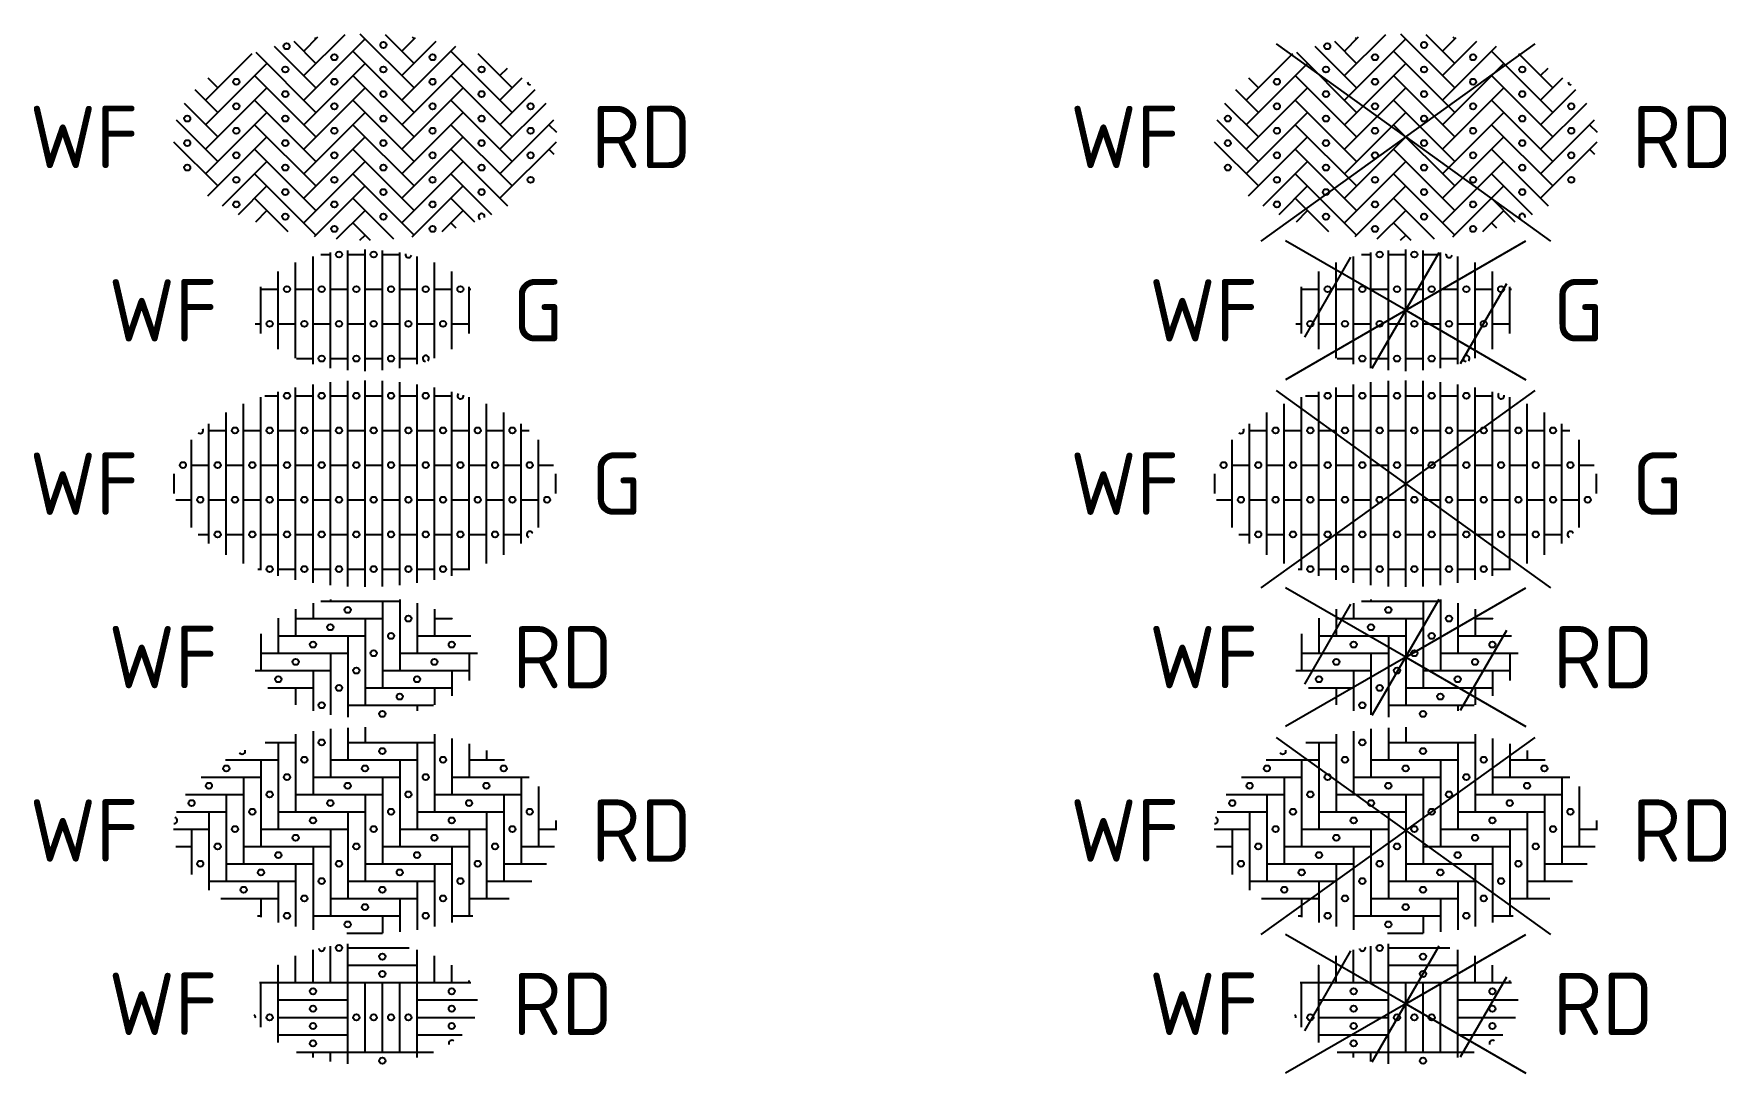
# Model space of a CAD drawing. Header units: metres. Extents: x -77 to 448, y 4806 to 5239.
# Drawn here: x -36.71 to -26.95, y 5033.6 to 5039.59 of the extents above; entities that cross this region are included whole.
import ezdxf
from ezdxf.enums import TextEntityAlignment as Align

# ---------------------------------------------------------------- set-up
doc = ezdxf.new("R2010")
doc.units = ezdxf.units.M
doc.layers.add('V-WE-VH-OPENVERHARDING_STRAATBAKSTEEN-S', color=90, linetype='Continuous', lineweight=25)
doc.styles.add('NLCS-ISO', font='NLCS-ISO.ttf')

# ---------------------------------------------------------------- blocks, each defined once
blk = doc.blocks.new('SVH-SBS_WAALFORMAAT_BLOK_KL-SO')
for p, q in [((-1.5, 0.61), (-1.5, 1.552)), ((-1, 0.61), (-1, 1.665)), ((-0.5, -1.729), (-0.5, 1.729)), ((-0.5, 1.61), (1.274, 1.61)), ((1.5, -1.552), (1.5, 1.552)), ((-2.513, 1.11), (-2.5, 1.11)), ((-2.5, -1.118), (-2.5, 1.118)), ((-2, 0.61), (-2, 1.379)), ((-0.5, 1.11), (1.5, 1.11)), ((2, 0.61), (2, 1.379)), ((2.5, 0.61), (2.5, 1.118)), ((-3.046, 0.61), (3.046, 0.61)), ((-3, -0.673), (-3, 0.61)), ((0, -1.39), (0, 0.61)), ((0.5, -1.39), (0.5, 0.61)), ((1, -1.39), (1, 0.61)), ((3, 0.61), (3, 0.673)), ((-2.5, 0.11), (-0.5, 0.11)), ((1.5, 0.11), (3.244, 0.11)), ((-2.5, -0.39), (-0.5, -0.39)), ((1.5, -0.39), (3.168, -0.39)), ((-2.5, -0.89), (-0.5, -0.89)), ((1.5, -0.89), (2.798, -0.89)), ((-1.974, -1.39), (1.974, -1.39)), ((-1.5, -1.552), (-1.5, -1.39)), ((-1, -1.665), (-1, -1.39))]:
    blk.add_line(p, q)
for centre in [(-0.75, 1.61), (0.5, 1.36), (0.5, 0.86), (-1.5, 0.36), (2.5, 0.36), (-2.75, -0.39), (-1.5, -0.14), (-0.25, -0.39), (0.25, -0.39), (0.75, -0.39), (1.25, -0.39), (2.5, -0.14), (-1.5, -0.64), (2.5, -0.64), (-1.5, -1.14), (0.5, -1.64)]:
    blk.add_circle(centre, 0.0881)
for centre, start, end in [((-1.25, 1.61), 189.7023, 15.6233), ((-3.25, -0.39), 351.7515, 51.1428), ((2.5, -1.14), 45.6629, 199.7745)]:
    blk.add_arc(centre, 0.0881, start, end)
at = {"style": 'NLCS-ISO'}
blk.add_attdef('FORMAAT', text='', height=1.8, dxfattribs=at).set_placement((-4.25, 0), align=Align.MIDDLE_RIGHT)
blk.add_attdef('KLEUR', text='', height=1.8, dxfattribs=at).set_placement((4.25, 0), align=Align.MIDDLE_LEFT)
at = {"style": 'NLCS-ISO', "flags": 1}
blk.add_attdef('FUNCTIE', text='', height=1.8, dxfattribs=at).set_placement((0, -2.75), align=Align.TOP_CENTER)
blk = doc.blocks.new('SVH-SBS_WAALFORMAAT_ELLEBOOG-SO')
for p, q in [((-0.5, 2.963), (-0.5, 2.038)), ((0, 2.975), (0, 2.538)), ((-2.881, 2.538), (-2, 2.538)), ((-2.5, 2.538), (-2.5, 0.038)), ((-2, 2.773), (-2, 0.538)), ((-1.5, 2.863), (-1.5, 1.038)), ((-1, 2.926), (-1, 1.538)), ((-0.5, 2.538), (2, 2.538)), ((1.5, 2.538), (1.5, 0.038)), ((2, 2.773), (2, 0.538)), ((2.5, 2.653), (2.5, 1.038)), ((3, 2.498), (3, 1.538)), ((-4.024, 2.038), (-2.5, 2.038)), ((-3, 2.038), (-3, -0.462)), ((-1, 2.038), (1.5, 2.038)), ((1, 2.038), (1, -0.462)), ((3, 2.038), (4.024, 2.038)), ((3.5, 2.302), (3.5, 2.038)), ((-4.729, 1.538), (-3, 1.538)), ((-3.5, 1.538), (-3.5, -0.962)), ((-1.5, 1.538), (1, 1.538)), ((0.5, 1.538), (0.5, -0.962)), ((2.5, 1.538), (4.729, 1.538)), ((4.5, 1.538), (4.5, -0.962)), ((-5.177, 1.038), (-3.5, 1.038)), ((-4, 1.038), (-4, -1.462)), ((-2, 1.038), (0.5, 1.038)), ((0, 1.038), (0, -1.462)), ((2, 1.038), (4.5, 1.038)), ((4, 1.038), (4, -1.462)), ((5, 1.266), (5, -0.462)), ((-5.434, 0.538), (-4, 0.538)), ((-4.5, 0.538), (-4.5, -1.726)), ((-2.5, 0.538), (0, 0.538)), ((-0.5, 0.538), (-0.5, -1.962)), ((1.5, 0.538), (4, 0.538)), ((3.5, 0.538), (3.5, -1.962)), ((-5.525, 0.038), (-4.5, 0.038)), ((-5, 0.038), (-5, -1.266)), ((-3, 0.038), (-0.5, 0.038)), ((-1, 0.038), (-1, -2.462)), ((1, 0.038), (3.5, 0.038)), ((3, 0.038), (3, -2.462)), ((5, 0.038), (5.525, 0.038)), ((5.5, 0.283), (5.5, 0.038)), ((-5.458, -0.462), (-5, -0.462)), ((-3.5, -0.462), (-1, -0.462)), ((-1.5, -0.462), (-1.5, -2.863)), ((0.5, -0.462), (3, -0.462)), ((2.5, -0.462), (2.5, -2.653)), ((4.5, -0.462), (5.458, -0.462)), ((-4, -0.962), (-1.5, -0.962)), ((-2, -0.962), (-2, -2.773)), ((0, -0.962), (2.5, -0.962)), ((2, -0.962), (2, -2.773)), ((4, -0.962), (5.228, -0.962)), ((-4.5, -1.462), (-2, -1.462)), ((-2.5, -1.462), (-2.5, -2.653)), ((-0.5, -1.462), (2, -1.462)), ((1.5, -1.462), (1.5, -2.863)), ((3.5, -1.462), (4.812, -1.462)), ((-4.154, -1.962), (-2.5, -1.962)), ((-3, -1.962), (-3, -2.498)), ((-1, -1.962), (1.5, -1.962)), ((1, -1.962), (1, -2.926)), ((3, -1.962), (4.154, -1.962)), ((-3.103, -2.462), (-3, -2.462)), ((-1.5, -2.462), (1, -2.462)), ((0.5, -2.462), (0.5, -2.963)), ((2.5, -2.462), (3.103, -2.462)), ((-0.525, -2.962), (0.5, -2.962)), ((0, -2.962), (0, -2.975))]:
    blk.add_line(p, q)
for centre in [(-1.25, 2.538), (-1.75, 2.038), (0.5, 2.288), (2.25, 2.038), (-4, 1.788), (-2.25, 1.538), (0, 1.788), (1.75, 1.538), (4, 1.788), (-4.5, 1.288), (-2.75, 1.038), (-0.5, 1.288), (1.25, 1.038), (3.5, 1.288), (-5, 0.788), (-3.25, 0.538), (-1, 0.788), (0.75, 0.538), (3, 0.788), (4.75, 0.538), (-3.75, 0.038), (-1.5, 0.288), (0.25, 0.038), (2.5, 0.288), (4.25, 0.038), (-4.25, -0.462), (-2, -0.212), (-0.25, -0.462), (2, -0.212), (3.75, -0.462), (-4.75, -0.962), (-2.5, -0.712), (-0.75, -0.962), (1.5, -0.712), (3.25, -0.962), (-3, -1.212), (-1.25, -1.462), (1, -1.212), (2.75, -1.462), (-3.5, -1.712), (-1.75, -1.962), (0.5, -1.712), (2.25, -1.962), (-2.25, -2.462), (0, -2.212), (1.75, -2.462), (-0.5, -2.712)]:
    blk.add_circle(centre, 0.0881)
for centre, start, end in [((-3.541, 2.288), 207.4927, 20.897), ((-5.5, 0.288), 261.9425, 77.5818)]:
    blk.add_arc(centre, 0.0881, start, end)
at = {"style": 'NLCS-ISO'}
blk.add_attdef('FORMAAT', text='', height=1.8, dxfattribs=at).set_placement((-6.525, 0), align=Align.MIDDLE_RIGHT)
blk.add_attdef('KLEUR', text='', height=1.8, dxfattribs=at).set_placement((6.525, 0), align=Align.MIDDLE_LEFT)
at = {"style": 'NLCS-ISO', "flags": 1}
blk.add_attdef('FUNCTIE', text='', height=1.8, dxfattribs=at).set_placement((0, -3.975), align=Align.TOP_CENTER)
blk = doc.blocks.new('SVH-SBS_WAALFORMAAT_ELLEBOOG_KL-SO')
for p, q in [((-1.5, 1.552), (-1.5, 1.11)), ((-1.274, 1.61), (1, 1.61)), ((-1, 1.665), (-1, 1.61)), ((0.5, 1.61), (0.5, -0.89)), ((1, 1.665), (1, -0.39)), ((1.5, 1.552), (1.5, 0.11)), ((-2.5, 1.118), (-2.5, 0.11)), ((-2, 1.379), (-2, 0.61)), ((-2, 1.11), (0.5, 1.11)), ((0, 1.11), (0, -1.39)), ((2, 1.379), (2, 0.61)), ((2, 1.11), (2.513, 1.11)), ((2.5, 1.118), (2.5, 1.11)), ((-3, 0.673), (-3, -0.39)), ((-2.5, 0.61), (0, 0.61)), ((-0.5, 0.61), (-0.5, -1.729)), ((1.5, 0.61), (3.046, 0.61)), ((-3, 0.11), (-0.5, 0.11)), ((-1, 0.11), (-1, -1.665)), ((1, 0.11), (3.244, 0.11)), ((3, 0.11), (3, -0.673)), ((-3.168, -0.39), (-1, -0.39)), ((-1.5, -0.39), (-1.5, -1.552)), ((0.5, -0.39), (3, -0.39)), ((2.5, -0.39), (2.5, -1.118)), ((-2.798, -0.89), (-1.5, -0.89)), ((-2, -0.89), (-2, -1.379)), ((0, -0.89), (2.5, -0.89)), ((2, -0.89), (2, -1.379)), ((-0.5, -1.39), (1.974, -1.39)), ((1.5, -1.39), (1.5, -1.552))]:
    blk.add_line(p, q)
for centre in [(-0.5, 1.36), (1.25, 1.11), (-1, 0.86), (0.75, 0.61), (-1.5, 0.36), (0.25, 0.11), (2.5, 0.36), (-2, -0.14), (-0.25, -0.39), (2, -0.14), (-2.5, -0.64), (-0.75, -0.89), (1.5, -0.64), (-1.25, -1.39), (1, -1.14), (0.5, -1.64)]:
    blk.add_circle(centre, 0.0881)
at = {"style": 'NLCS-ISO'}
blk.add_attdef('FORMAAT', text='', height=1.8, dxfattribs=at).set_placement((-4.25, 0), align=Align.MIDDLE_RIGHT)
blk.add_attdef('KLEUR', text='', height=1.8, dxfattribs=at).set_placement((4.25, 0), align=Align.MIDDLE_LEFT)
at = {"style": 'NLCS-ISO', "flags": 1}
blk.add_attdef('FUNCTIE', text='', height=1.8, dxfattribs=at).set_placement((0, -2.75), align=Align.TOP_CENTER)
blk = doc.blocks.new('SVH-SBS_WAALFORMAAT_HALFST-SO')
for p, q in [((-0.5, -2.963), (-0.5, 2.963)), ((0, -2.975), (0, 2.975)), ((0.5, -2.963), (0.5, 2.963)), ((-3, -2.498), (-3, 2.498)), ((-2.89, 2.536), (-2.5, 2.536)), ((-2.5, -2.653), (-2.5, 2.653)), ((-2, -2.773), (-2, 2.773)), ((-2, 2.536), (-1.5, 2.536)), ((-1.5, -2.863), (-1.5, 2.863)), ((-1, -2.926), (-1, 2.926)), ((-1, 2.536), (-0.5, 2.536)), ((0, 2.536), (0.5, 2.536)), ((1, -2.926), (1, 2.926)), ((1, 2.536), (1.5, 2.536)), ((1.5, -2.863), (1.5, 2.863)), ((2, -2.773), (2, 2.773)), ((2, 2.536), (2.5, 2.536)), ((2.5, -2.653), (2.5, 2.653)), ((3, -2.498), (3, 2.498)), ((-4, -2.052), (-4, 2.052)), ((-3.5, -2.302), (-3.5, 2.302)), ((3.5, -2.302), (3.5, 2.302)), ((4, -2.052), (4, 2.052)), ((-4.5, -1.726), (-4.5, 1.726)), ((-4.5, 1.536), (-4, 1.536)), ((-3.5, 1.536), (-3, 1.536)), ((-2.5, 1.536), (-2, 1.536)), ((-1.5, 1.536), (-1, 1.536)), ((-0.5, 1.536), (0, 1.536)), ((0.5, 1.536), (1, 1.536)), ((1.5, 1.536), (2, 1.536)), ((2.5, 1.536), (3, 1.536)), ((3.5, 1.536), (4, 1.536)), ((4.5, -1.726), (4.5, 1.726)), ((4.5, 1.536), (4.732, 1.536)), ((-5, -1.266), (-5, 1.266)), ((5, -1.266), (5, 1.266)), ((-5, 0.536), (-4.5, 0.536)), ((-4, 0.536), (-3.5, 0.536)), ((-3, 0.536), (-2.5, 0.536)), ((-2, 0.536), (-1.5, 0.536)), ((-1, 0.536), (-0.5, 0.536)), ((0, 0.536), (0.5, 0.536)), ((1, 0.536), (1.5, 0.536)), ((2, 0.536), (2.5, 0.536)), ((3, 0.536), (3.5, 0.536)), ((4, 0.536), (4.5, 0.536)), ((5, 0.536), (5.435, 0.536)), ((-5.5, -0.283), (-5.5, 0.283)), ((5.5, -0.283), (5.5, 0.283)), ((-5.457, -0.464), (-5, -0.464)), ((-4.5, -0.464), (-4, -0.464)), ((-3.5, -0.464), (-3, -0.464)), ((-2.5, -0.464), (-2, -0.464)), ((-1.5, -0.464), (-1, -0.464)), ((-0.5, -0.464), (0, -0.464)), ((0.5, -0.464), (1, -0.464)), ((1.5, -0.464), (2, -0.464)), ((2.5, -0.464), (3, -0.464)), ((3.5, -0.464), (4, -0.464)), ((4.5, -0.464), (5, -0.464)), ((-4.809, -1.464), (-4.5, -1.464)), ((-4, -1.464), (-3.5, -1.464)), ((-3, -1.464), (-2.5, -1.464)), ((-2, -1.464), (-1.5, -1.464)), ((-1, -1.464), (-0.5, -1.464)), ((0, -1.464), (0.5, -1.464)), ((1, -1.464), (1.5, -1.464)), ((2, -1.464), (2.5, -1.464)), ((3, -1.464), (3.5, -1.464)), ((4, -1.464), (4.5, -1.464)), ((-3.095, -2.464), (-3, -2.464)), ((-2.5, -2.464), (-2, -2.464)), ((-1.5, -2.464), (-1, -2.464)), ((-0.5, -2.464), (0, -2.464)), ((0.5, -2.464), (1, -2.464)), ((1.5, -2.464), (2, -2.464)), ((2.5, -2.464), (3, -2.464))]:
    blk.add_line(p, q)
for centre in [(-2.25, 2.536), (-1.25, 2.536), (-0.25, 2.536), (0.75, 2.536), (1.75, 2.536), (-3.75, 1.536), (-2.75, 1.536), (-1.75, 1.536), (-0.75, 1.536), (0.25, 1.536), (1.25, 1.536), (2.25, 1.536), (3.25, 1.536), (4.25, 1.536), (-5.25, 0.536), (-4.25, 0.536), (-3.25, 0.536), (-2.25, 0.536), (-1.25, 0.536), (-0.25, 0.536), (0.75, 0.536), (1.75, 0.536), (2.75, 0.536), (3.75, 0.536), (4.75, 0.536), (-4.75, -0.464), (-3.75, -0.464), (-2.75, -0.464), (-1.75, -0.464), (-0.75, -0.464), (0.25, -0.464), (1.25, -0.464), (2.25, -0.464), (3.25, -0.464), (4.25, -0.464), (5.25, -0.464), (-4.25, -1.464), (-3.25, -1.464), (-2.25, -1.464), (-1.25, -1.464), (-0.25, -1.464), (0.75, -1.464), (1.75, -1.464), (2.75, -1.464), (3.75, -1.464), (-2.75, -2.464), (-1.75, -2.464), (-0.75, -2.464), (0.25, -2.464), (1.25, -2.464), (2.25, -2.464)]:
    blk.add_circle(centre, 0.0881)
for centre, start, end in [((2.75, 2.536), 133.9983, 11.4564), ((-4.75, 1.536), 230.5245, 33.5088), ((4.75, -1.464), 16.1232, 249.5603)]:
    blk.add_arc(centre, 0.0881, start, end)
at = {"style": 'NLCS-ISO'}
blk.add_attdef('FORMAAT', text='', height=1.8, dxfattribs=at).set_placement((-6.525, 0), align=Align.MIDDLE_RIGHT)
blk.add_attdef('KLEUR', text='', height=1.8, dxfattribs=at).set_placement((6.525, 0), align=Align.MIDDLE_LEFT)
at = {"style": 'NLCS-ISO', "flags": 1}
blk.add_attdef('FUNCTIE', text='', height=1.8, dxfattribs=at).set_placement((0, -3.975), align=Align.TOP_CENTER)
blk = doc.blocks.new('SVH-SBS_WAALFORMAAT_HALFST_KL-SO')
for p, q in [((-1.5, -1.552), (-1.5, 1.552)), ((-1.274, 1.61), (-1, 1.61)), ((-1, -1.665), (-1, 1.665)), ((-0.5, -1.729), (-0.5, 1.729)), ((-0.5, 1.61), (0, 1.61)), ((0, -1.75), (0, 1.75)), ((0.5, -1.729), (0.5, 1.729)), ((0.5, 1.61), (1, 1.61)), ((1, -1.665), (1, 1.665)), ((1.5, -1.552), (1.5, 1.552)), ((-2.5, -1.118), (-2.5, 1.118)), ((-2, -1.379), (-2, 1.379)), ((2, -1.379), (2, 1.379)), ((2.5, -1.118), (2.5, 1.118)), ((-3, -0.673), (-3, 0.673)), ((-3, 0.61), (-2.5, 0.61)), ((-2, 0.61), (-1.5, 0.61)), ((-1, 0.61), (-0.5, 0.61)), ((0, 0.61), (0.5, 0.61)), ((1, 0.61), (1.5, 0.61)), ((2, 0.61), (2.5, 0.61)), ((3, -0.673), (3, 0.673)), ((3, 0.61), (3.046, 0.61)), ((-3.168, -0.39), (-3, -0.39)), ((-2.5, -0.39), (-2, -0.39)), ((-1.5, -0.39), (-1, -0.39)), ((-0.5, -0.39), (0, -0.39)), ((0.5, -0.39), (1, -0.39)), ((1.5, -0.39), (2, -0.39)), ((2.5, -0.39), (3, -0.39)), ((-1.974, -1.39), (-1.5, -1.39)), ((-1, -1.39), (-0.5, -1.39)), ((0, -1.39), (0.5, -1.39)), ((1, -1.39), (1.5, -1.39))]:
    blk.add_line(p, q)
for centre in [(-0.75, 1.61), (0.25, 1.61), (-2.25, 0.61), (-1.25, 0.61), (-0.25, 0.61), (0.75, 0.61), (1.75, 0.61), (2.75, 0.61), (-2.75, -0.39), (-1.75, -0.39), (-0.75, -0.39), (0.25, -0.39), (1.25, -0.39), (2.25, -0.39), (-1.25, -1.39), (-0.25, -1.39), (0.75, -1.39)]:
    blk.add_circle(centre, 0.0881)
for centre, start, end in [((1.25, 1.61), 164.3767, 350.2977), ((1.75, -1.39), 314.6023, 264.1323)]:
    blk.add_arc(centre, 0.0881, start, end)
at = {"style": 'NLCS-ISO'}
blk.add_attdef('FORMAAT', text='', height=1.8, dxfattribs=at).set_placement((-4.25, 0), align=Align.MIDDLE_RIGHT)
blk.add_attdef('KLEUR', text='', height=1.8, dxfattribs=at).set_placement((4.25, 0), align=Align.MIDDLE_LEFT)
at = {"style": 'NLCS-ISO', "flags": 1}
blk.add_attdef('FUNCTIE', text='', height=1.8, dxfattribs=at).set_placement((0, -2.75), align=Align.TOP_CENTER)
blk = doc.blocks.new('SVH-SBS_WAALFORMAAT_KEPER-SO')
for p, q in [((-1.768, 1.768), (-0.577, 2.959)), ((-0.146, 2.974), (1.414, 1.414)), ((0.577, 2.959), (1.414, 2.121)), ((-3.151, 2.444), (-1.414, 0.707)), ((-2.619, 2.619), (-1.414, 1.414)), ((-2.055, 2.762), (-1.414, 2.121)), ((-1.768, 2.475), (-1.359, 2.884)), ((-1.768, 1.061), (0, 2.828)), ((-1.456, 2.87), (-1.414, 2.828)), ((-0.354, 2.475), (1.414, 0.707)), ((1.061, 2.475), (1.456, 2.87)), ((1.061, 1.768), (2.055, 2.762)), ((1.061, 1.061), (2.619, 2.619)), ((1.359, 2.884), (1.414, 2.828)), ((2.475, 2.475), (4.243, 0.707)), ((-4.596, 1.061), (-3.252, 2.405)), ((-4.596, 0.354), (-2.828, 2.121)), ((-1.768, 0.354), (0, 2.121)), ((1.061, 0.354), (2.828, 2.121)), ((3.252, 2.405), (4.243, 1.414)), ((3.889, 1.768), (4.11, 1.988)), ((-4.531, 1.702), (-4.243, 1.414)), ((-3.182, 1.768), (-1.414, 0)), ((-0.354, 1.768), (1.414, 0)), ((2.475, 1.768), (4.243, 0)), ((3.889, 1.061), (4.531, 1.702)), ((-5.219, 0.976), (-4.243, 0)), ((-4.905, 1.369), (-4.243, 0.707)), ((-4.596, -0.354), (-2.828, 1.414)), ((-3.182, 1.061), (-1.414, -0.707)), ((-1.768, -0.354), (0, 1.414)), ((-0.354, 1.061), (1.414, -0.707)), ((1.061, -0.354), (2.828, 1.414)), ((2.475, 1.061), (4.243, -0.707)), ((3.889, 0.354), (4.905, 1.369)), ((3.889, -0.354), (5.219, 0.976)), ((-5.447, 0.497), (-4.243, -0.707)), ((-4.596, -1.061), (-2.828, 0.707)), ((-1.768, -1.061), (0, 0.707)), ((1.061, -1.061), (2.828, 0.707)), ((3.889, -1.061), (5.447, 0.497)), ((-3.182, 0.354), (-1.414, -1.414)), ((-1.768, -1.768), (0, 0)), ((-0.354, 0.354), (1.414, -1.414)), ((2.475, 0.354), (4.243, -1.414)), ((5.303, 0.354), (5.519, 0.138)), ((-5.519, -0.138), (-4.243, -1.414)), ((-4.531, -1.702), (-2.828, 0)), ((-3.182, -0.354), (-1.414, -2.121)), ((-0.354, -0.354), (1.414, -2.121)), ((1.061, -1.768), (2.828, 0)), ((2.475, -0.354), (4.11, -1.988)), ((3.889, -1.768), (5.519, -0.138)), ((5.303, -0.354), (5.447, -0.497)), ((-4.11, -1.988), (-2.828, -0.707)), ((-1.768, -2.475), (0, -0.707)), ((1.061, -2.475), (2.828, -0.707)), ((-3.648, -2.234), (-2.828, -1.414)), ((-3.182, -1.061), (-1.414, -2.828)), ((-1.456, -2.87), (0, -1.414)), ((-0.354, -1.061), (1.414, -2.828)), ((1.359, -2.884), (2.828, -1.414)), ((2.475, -1.061), (3.648, -2.234)), ((-3.182, -1.768), (-2.227, -2.723)), ((-0.354, -1.768), (0.821, -2.942)), ((2.475, -1.768), (3.151, -2.444)), ((-3.151, -2.444), (-2.828, -2.121)), ((-0.821, -2.942), (0, -2.121)), ((2.227, -2.723), (2.828, -2.121)), ((-0.354, -2.475), (0.146, -2.974)), ((-0.146, -2.974), (0, -2.828)), ((2.475, -2.475), (2.619, -2.619))]:
    blk.add_line(p, q)
for centre in [(-2.263, 2.617), (0.53, 2.652), (-2.298, 1.945), (-0.884, 2.298), (0.53, 1.945), (1.945, 2.298), (3.359, 1.945), (-3.712, 1.591), (-0.884, 1.591), (1.945, 1.591), (-2.298, 1.237), (0.53, 1.237), (3.359, 1.237), (-5.127, 0.53), (-3.712, 0.884), (-2.298, 0.53), (-0.884, 0.884), (0.53, 0.53), (1.945, 0.884), (3.359, 0.53), (4.773, 0.884), (-3.712, 0.177), (-0.884, 0.177), (1.945, 0.177), (4.773, 0.177), (-5.127, -0.177), (-3.712, -0.53), (-2.298, -0.177), (-0.884, -0.53), (0.53, -0.177), (1.945, -0.53), (3.359, -0.177), (4.773, -0.53), (-5.127, -0.884), (-2.298, -0.884), (0.53, -0.884), (3.359, -0.884), (-3.712, -1.237), (-0.884, -1.237), (1.945, -1.237), (4.773, -1.237), (-3.712, -1.945), (-2.298, -1.591), (-0.884, -1.945), (0.53, -1.591), (1.945, -1.945), (3.359, -1.591), (-2.298, -2.298), (0.53, -2.298), (-0.884, -2.652), (1.945, -2.652)]:
    blk.add_circle(centre, 0.0881)
for centre, start, end in [((4.773, 1.591), 189.838, 266.8049), ((3.359, -2.298), 340.7449, 244.5046)]:
    blk.add_arc(centre, 0.0881, start, end)
at = {"style": 'NLCS-ISO'}
blk.add_attdef('FORMAAT', text='', height=1.8, dxfattribs=at).set_placement((-6.525, 0), align=Align.MIDDLE_RIGHT)
blk.add_attdef('KLEUR', text='', height=1.8, dxfattribs=at).set_placement((6.525, 0), align=Align.MIDDLE_LEFT)
at = {"style": 'NLCS-ISO', "flags": 1}
blk.add_attdef('FUNCTIE', text='', height=1.8, dxfattribs=at).set_placement((0, -3.975), align=Align.TOP_CENTER)
blk = doc.blocks.new('V-SVH-SBS_WAALFORMAAT_BLOK_KL-SO')
for p, q in [((0, 0), (-3.464, 2)), ((0, 0), (3.464, 2)), ((-2.912, -0.777), (-1.581, 1.529)), ((-1.5, 0.61), (-1.5, 1.552)), ((-1, 0.61), (-1, 1.665)), ((-0.964, -1.67), (0.965, 1.671)), ((-0.5, -1.729), (-0.5, 1.729)), ((-0.5, 1.61), (1.274, 1.61)), ((1.5, -1.552), (1.5, 1.552)), ((-2.513, 1.11), (-2.5, 1.11)), ((-2.5, -1.118), (-2.5, 1.118)), ((-2, 0.61), (-2, 1.379)), ((-0.5, 1.11), (1.5, 1.11)), ((2, 0.61), (2, 1.379)), ((2.5, 0.61), (2.5, 1.118)), ((-3.046, 0.61), (3.046, 0.61)), ((-3, -0.673), (-3, 0.61)), ((0, -1.39), (0, 0.61)), ((0.5, -1.39), (0.5, 0.61)), ((1, -1.39), (1, 0.61)), ((1.581, -1.529), (2.912, 0.777)), ((3, 0.61), (3, 0.673)), ((0, 0), (-3.464, -2)), ((-2.5, 0.11), (-0.5, 0.11)), ((0, 0), (3.464, -2)), ((1.5, 0.11), (3.244, 0.11)), ((-2.5, -0.39), (-0.5, -0.39)), ((1.5, -0.39), (3.168, -0.39)), ((-2.5, -0.89), (-0.5, -0.89)), ((1.5, -0.89), (2.798, -0.89)), ((-1.974, -1.39), (1.974, -1.39)), ((-1.5, -1.552), (-1.5, -1.39)), ((-1, -1.665), (-1, -1.39))]:
    blk.add_line(p, q)
for centre in [(-0.75, 1.61), (0.5, 1.36), (0.5, 0.86), (-1.5, 0.36), (2.5, 0.36), (-2.75, -0.39), (-1.5, -0.14), (-0.25, -0.39), (0.25, -0.39), (0.75, -0.39), (2.5, -0.14), (-1.5, -0.64), (2.5, -0.64), (-1.5, -1.14), (0.5, -1.64)]:
    blk.add_circle(centre, 0.0881)
for centre, start, end in [((-1.25, 1.61), 189.7023, 15.6233), ((-3.25, -0.39), 351.7515, 51.1428), ((2.5, -1.14), 45.6629, 199.7745)]:
    blk.add_arc(centre, 0.0881, start, end)
at = {"style": 'NLCS-ISO'}
blk.add_attdef('FORMAAT', text='', height=1.8, dxfattribs=at).set_placement((-4.25, 0), align=Align.MIDDLE_RIGHT)
blk.add_attdef('KLEUR', text='', height=1.8, dxfattribs=at).set_placement((4.25, 0), align=Align.MIDDLE_LEFT)
at = {"style": 'NLCS-ISO', "flags": 1}
blk.add_attdef('FUNCTIE', text='', height=1.8, dxfattribs=at).set_placement((0, -2.75), align=Align.TOP_CENTER)
blk = doc.blocks.new('V-SVH-SBS_WAALFORMAAT_ELLEBOOG-SO')
for p, q in [((-0.5, 2.963), (-0.5, 2.038)), ((0, 2.975), (0, 2.538)), ((0, 0), (-3.728, 2.684)), ((-2.881, 2.538), (-2, 2.538)), ((-2.5, 2.538), (-2.5, 0.038)), ((-2, 2.773), (-2, 0.538)), ((-1.5, 2.863), (-1.5, 1.038)), ((-1, 2.926), (-1, 1.538)), ((-0.5, 2.538), (2, 2.538)), ((0, 0), (3.728, 2.684)), ((1.5, 2.538), (1.5, 0.038)), ((2, 2.773), (2, 0.538)), ((2.5, 2.653), (2.5, 1.038)), ((3, 2.498), (3, 1.538)), ((-4.024, 2.038), (-2.5, 2.038)), ((-3, 2.038), (-3, -0.462)), ((-1, 2.038), (1.5, 2.038)), ((1, 2.038), (1, -0.462)), ((3, 2.038), (4.024, 2.038)), ((3.5, 2.302), (3.5, 2.038)), ((-4.729, 1.538), (-3, 1.538)), ((-3.5, 1.538), (-3.5, -0.962)), ((-1.5, 1.538), (1, 1.538)), ((0.5, 1.538), (0.5, -0.962)), ((2.5, 1.538), (4.729, 1.538)), ((4.5, 1.538), (4.5, -0.962)), ((-5.177, 1.038), (-3.5, 1.038)), ((-4, 1.038), (-4, -1.462)), ((-2, 1.038), (0.5, 1.038)), ((0, 1.038), (0, -1.462)), ((2, 1.038), (4.5, 1.038)), ((4, 1.038), (4, -1.462)), ((5, 1.266), (5, -0.462)), ((-5.434, 0.538), (-4, 0.538)), ((-4.5, 0.538), (-4.5, -1.726)), ((-2.5, 0.538), (0, 0.538)), ((-0.5, 0.538), (-0.5, -1.962)), ((1.5, 0.538), (4, 0.538)), ((3.5, 0.538), (3.5, -1.962)), ((-5.525, 0.038), (-4.5, 0.038)), ((-5, 0.038), (-5, -1.266)), ((0, 0), (-4.172, -3.003)), ((-3, 0.038), (-0.5, 0.038)), ((-1, 0.038), (-1, -2.462)), ((1, 0.038), (3.5, 0.038)), ((3, 0.038), (3, -2.462)), ((5, 0.038), (5.525, 0.038)), ((5.5, 0.283), (5.5, 0.038)), ((-5.458, -0.462), (-5, -0.462)), ((-3.5, -0.462), (-1, -0.462)), ((-1.5, -0.462), (-1.5, -2.863)), ((0, 0), (4.172, -3.003)), ((0.5, -0.462), (3, -0.462)), ((2.5, -0.462), (2.5, -2.653)), ((4.5, -0.462), (5.458, -0.462)), ((-4, -0.962), (-1.5, -0.962)), ((-2, -0.962), (-2, -2.773)), ((0, -0.962), (2.5, -0.962)), ((2, -0.962), (2, -2.773)), ((4, -0.962), (5.228, -0.962)), ((-4.5, -1.462), (-2, -1.462)), ((-2.5, -1.462), (-2.5, -2.653)), ((-0.5, -1.462), (2, -1.462)), ((1.5, -1.462), (1.5, -2.863)), ((3.5, -1.462), (4.812, -1.462)), ((-4.154, -1.962), (-2.5, -1.962)), ((-3, -1.962), (-3, -2.498)), ((-1, -1.962), (1.5, -1.962)), ((1, -1.962), (1, -2.926)), ((3, -1.962), (4.154, -1.962)), ((-3.103, -2.462), (-3, -2.462)), ((-1.5, -2.462), (1, -2.462)), ((0.5, -2.462), (0.5, -2.963)), ((2.5, -2.462), (3.103, -2.462)), ((-0.525, -2.962), (0.5, -2.962)), ((0, -2.962), (0, -2.975))]:
    blk.add_line(p, q)
for centre in [(-1.25, 2.538), (-1.75, 2.038), (0.5, 2.288), (2.25, 2.038), (-4, 1.788), (-2.25, 1.538), (0, 1.788), (1.75, 1.538), (4, 1.788), (-4.5, 1.288), (-2.75, 1.038), (-0.5, 1.288), (1.25, 1.038), (3.5, 1.288), (-5, 0.788), (-3.25, 0.538), (-1, 0.788), (0.75, 0.538), (3, 0.788), (4.75, 0.538), (-3.75, 0.038), (-1.5, 0.288), (0.25, 0.038), (2.5, 0.288), (4.25, 0.038), (-4.25, -0.462), (-2, -0.212), (-0.25, -0.462), (2, -0.212), (3.75, -0.462), (-4.75, -0.962), (-2.5, -0.712), (-0.75, -0.962), (1.5, -0.712), (3.25, -0.962), (-3, -1.212), (-1.25, -1.462), (1, -1.212), (2.75, -1.462), (-3.5, -1.712), (-1.75, -1.962), (0.5, -1.712), (2.25, -1.962), (-2.25, -2.462), (0, -2.212), (1.75, -2.462), (-0.5, -2.712)]:
    blk.add_circle(centre, 0.0881)
for centre, start, end in [((-3.541, 2.288), 207.4927, 20.897), ((-5.5, 0.288), 261.9425, 77.5818)]:
    blk.add_arc(centre, 0.0881, start, end)
at = {"style": 'NLCS-ISO'}
blk.add_attdef('FORMAAT', text='', height=1.8, dxfattribs=at).set_placement((-6.525, 0), align=Align.MIDDLE_RIGHT)
blk.add_attdef('KLEUR', text='', height=1.8, dxfattribs=at).set_placement((6.525, 0), align=Align.MIDDLE_LEFT)
at = {"style": 'NLCS-ISO', "flags": 1}
blk.add_attdef('FUNCTIE', text='', height=1.8, dxfattribs=at).set_placement((0, -3.975), align=Align.TOP_CENTER)
blk = doc.blocks.new('V-SVH-SBS_WAALFORMAAT_ELLEBOOG_KL-SO')
for p, q in [((0, 0), (-3.464, 2)), ((0, 0), (3.464, 2)), ((-2.912, -0.777), (-1.581, 1.529)), ((-1.5, 1.552), (-1.5, 1.11)), ((-1.274, 1.61), (1, 1.61)), ((-1, 1.665), (-1, 1.61)), ((-0.965, -1.671), (0.965, 1.671)), ((0.5, 1.61), (0.5, -0.89)), ((1, 1.665), (1, -0.39)), ((1.5, 1.552), (1.5, 0.11)), ((-2.5, 1.118), (-2.5, 0.11)), ((-2, 1.379), (-2, 0.61)), ((-2, 1.11), (0.5, 1.11)), ((0, 1.11), (0, -1.39)), ((2, 1.379), (2, 0.61)), ((2, 1.11), (2.513, 1.11)), ((2.5, 1.118), (2.5, 1.11)), ((-3, 0.673), (-3, -0.39)), ((-2.5, 0.61), (0, 0.61)), ((-0.5, 0.61), (-0.5, -1.729)), ((1.5, 0.61), (3.046, 0.61)), ((1.581, -1.529), (2.912, 0.777)), ((0, 0), (-3.464, -2)), ((-3, 0.11), (-0.5, 0.11)), ((-1, 0.11), (-1, -1.665)), ((0, 0), (3.464, -2)), ((1, 0.11), (3.244, 0.11)), ((3, 0.11), (3, -0.673)), ((-3.168, -0.39), (-1, -0.39)), ((-1.5, -0.39), (-1.5, -1.552)), ((0.5, -0.39), (3, -0.39)), ((2.5, -0.39), (2.5, -1.118)), ((-2.798, -0.89), (-1.5, -0.89)), ((-2, -0.89), (-2, -1.379)), ((0, -0.89), (2.5, -0.89)), ((2, -0.89), (2, -1.379)), ((-0.5, -1.39), (1.974, -1.39)), ((1.5, -1.39), (1.5, -1.552))]:
    blk.add_line(p, q)
for centre in [(-0.5, 1.36), (1.25, 1.11), (-1, 0.86), (0.75, 0.61), (-1.5, 0.36), (0.25, 0.11), (2.5, 0.36), (-2, -0.14), (-0.25, -0.39), (2, -0.14), (-2.5, -0.64), (-0.75, -0.89), (1.5, -0.64), (-1.25, -1.39), (1, -1.14), (0.5, -1.64)]:
    blk.add_circle(centre, 0.0881)
at = {"style": 'NLCS-ISO'}
blk.add_attdef('FORMAAT', text='', height=1.8, dxfattribs=at).set_placement((-4.25, 0), align=Align.MIDDLE_RIGHT)
blk.add_attdef('KLEUR', text='', height=1.8, dxfattribs=at).set_placement((4.25, 0), align=Align.MIDDLE_LEFT)
at = {"style": 'NLCS-ISO', "flags": 1}
blk.add_attdef('FUNCTIE', text='', height=1.8, dxfattribs=at).set_placement((0, -2.75), align=Align.TOP_CENTER)
blk = doc.blocks.new('V-SVH-SBS_WAALFORMAAT_HALFST-SO')
for p, q in [((-0.5, -2.963), (-0.5, 2.963)), ((0, -2.975), (0, 2.975)), ((0.5, -2.963), (0.5, 2.963)), ((0, 0), (-3.728, 2.684)), ((-3, -2.498), (-3, 2.498)), ((-2.89, 2.536), (-2.5, 2.536)), ((-2.5, -2.653), (-2.5, 2.653)), ((-2, -2.773), (-2, 2.773)), ((-2, 2.536), (-1.5, 2.536)), ((-1.5, -2.863), (-1.5, 2.863)), ((-1, -2.926), (-1, 2.926)), ((-1, 2.536), (-0.5, 2.536)), ((0, 0), (3.728, 2.684)), ((0, 2.536), (0.5, 2.536)), ((1, -2.926), (1, 2.926)), ((1, 2.536), (1.5, 2.536)), ((1.5, -2.863), (1.5, 2.863)), ((2, -2.773), (2, 2.773)), ((2, 2.536), (2.5, 2.536)), ((2.5, -2.653), (2.5, 2.653)), ((3, -2.498), (3, 2.498)), ((-4, -2.052), (-4, 2.052)), ((-3.5, -2.302), (-3.5, 2.302)), ((3.5, -2.302), (3.5, 2.302)), ((4, -2.052), (4, 2.052)), ((-4.5, -1.726), (-4.5, 1.726)), ((-4.5, 1.536), (-4, 1.536)), ((-3.5, 1.536), (-3, 1.536)), ((-2.5, 1.536), (-2, 1.536)), ((-1.5, 1.536), (-1, 1.536)), ((-0.5, 1.536), (0, 1.536)), ((0.5, 1.536), (1, 1.536)), ((1.5, 1.536), (2, 1.536)), ((2.5, 1.536), (3, 1.536)), ((3.5, 1.536), (4, 1.536)), ((4.5, -1.726), (4.5, 1.726)), ((4.5, 1.536), (4.732, 1.536)), ((-5, -1.266), (-5, 1.266)), ((5, -1.266), (5, 1.266)), ((-5, 0.536), (-4.5, 0.536)), ((-4, 0.536), (-3.5, 0.536)), ((-3, 0.536), (-2.5, 0.536)), ((-2, 0.536), (-1.5, 0.536)), ((-1, 0.536), (-0.5, 0.536)), ((0, 0.536), (0.5, 0.536)), ((1, 0.536), (1.5, 0.536)), ((2, 0.536), (2.5, 0.536)), ((3, 0.536), (3.5, 0.536)), ((4, 0.536), (4.5, 0.536)), ((5, 0.536), (5.435, 0.536)), ((-5.5, -0.283), (-5.5, 0.283)), ((0, 0), (-4.172, -3.003)), ((5.5, -0.283), (5.5, 0.283)), ((-5.457, -0.464), (-5, -0.464)), ((-4.5, -0.464), (-4, -0.464)), ((-3.5, -0.464), (-3, -0.464)), ((-2.5, -0.464), (-2, -0.464)), ((-1.5, -0.464), (-1, -0.464)), ((-0.5, -0.464), (0, -0.464)), ((0, 0), (4.172, -3.003)), ((0.5, -0.464), (1, -0.464)), ((1.5, -0.464), (2, -0.464)), ((2.5, -0.464), (3, -0.464)), ((3.5, -0.464), (4, -0.464)), ((4.5, -0.464), (5, -0.464)), ((-4.809, -1.464), (-4.5, -1.464)), ((-4, -1.464), (-3.5, -1.464)), ((-3, -1.464), (-2.5, -1.464)), ((-2, -1.464), (-1.5, -1.464)), ((-1, -1.464), (-0.5, -1.464)), ((0, -1.464), (0.5, -1.464)), ((1, -1.464), (1.5, -1.464)), ((2, -1.464), (2.5, -1.464)), ((3, -1.464), (3.5, -1.464)), ((4, -1.464), (4.5, -1.464)), ((-3.095, -2.464), (-3, -2.464)), ((-2.5, -2.464), (-2, -2.464)), ((-1.5, -2.464), (-1, -2.464)), ((-0.5, -2.464), (0, -2.464)), ((0.5, -2.464), (1, -2.464)), ((1.5, -2.464), (2, -2.464)), ((2.5, -2.464), (3, -2.464))]:
    blk.add_line(p, q)
for centre in [(-2.25, 2.536), (-1.25, 2.536), (-0.25, 2.536), (0.75, 2.536), (1.75, 2.536), (-3.75, 1.536), (-2.75, 1.536), (-1.75, 1.536), (-0.75, 1.536), (0.25, 1.536), (1.25, 1.536), (2.25, 1.536), (3.25, 1.536), (4.25, 1.536), (-5.25, 0.536), (-4.25, 0.536), (-3.25, 0.536), (-2.25, 0.536), (-1.25, 0.536), (-0.25, 0.536), (0.75, 0.536), (1.75, 0.536), (2.75, 0.536), (3.75, 0.536), (4.75, 0.536), (-4.75, -0.464), (-3.75, -0.464), (-2.75, -0.464), (-1.75, -0.464), (-0.75, -0.464), (0.25, -0.464), (1.25, -0.464), (2.25, -0.464), (3.25, -0.464), (4.25, -0.464), (5.25, -0.464), (-4.25, -1.464), (-3.25, -1.464), (-2.25, -1.464), (-1.25, -1.464), (-0.25, -1.464), (0.75, -1.464), (1.75, -1.464), (2.75, -1.464), (3.75, -1.464), (-2.75, -2.464), (-1.75, -2.464), (-0.75, -2.464), (0.25, -2.464), (1.25, -2.464), (2.25, -2.464)]:
    blk.add_circle(centre, 0.0881)
for centre, start, end in [((2.75, 2.536), 133.9983, 11.4564), ((-4.75, 1.536), 230.5245, 33.5088), ((4.75, -1.464), 16.1232, 249.5603)]:
    blk.add_arc(centre, 0.0881, start, end)
at = {"style": 'NLCS-ISO'}
blk.add_attdef('FORMAAT', text='', height=1.8, dxfattribs=at).set_placement((-6.525, 0), align=Align.MIDDLE_RIGHT)
blk.add_attdef('KLEUR', text='', height=1.8, dxfattribs=at).set_placement((6.525, 0), align=Align.MIDDLE_LEFT)
at = {"style": 'NLCS-ISO', "flags": 1}
blk.add_attdef('FUNCTIE', text='', height=1.8, dxfattribs=at).set_placement((0, -3.975), align=Align.TOP_CENTER)
blk = doc.blocks.new('V-SVH-SBS_WAALFORMAAT_HALFST_KL-SO')
for p, q in [((0, 0), (-3.464, 2)), ((0, 0), (3.464, 2)), ((-2.912, -0.777), (-1.581, 1.529)), ((-1.5, -1.552), (-1.5, 1.552)), ((-1.274, 1.61), (-1, 1.61)), ((-1, -1.665), (-1, 1.665)), ((-0.965, -1.671), (0.965, 1.671)), ((-0.5, -1.729), (-0.5, 1.729)), ((-0.5, 1.61), (0, 1.61)), ((0, -1.75), (0, 1.75)), ((0.5, -1.729), (0.5, 1.729)), ((0.5, 1.61), (1, 1.61)), ((1, -1.665), (1, 1.665)), ((1.5, -1.552), (1.5, 1.552)), ((-2.5, -1.118), (-2.5, 1.118)), ((-2, -1.379), (-2, 1.379)), ((2, -1.379), (2, 1.379)), ((2.5, -1.118), (2.5, 1.118)), ((-3, -0.673), (-3, 0.673)), ((-3, 0.61), (-2.5, 0.61)), ((-2, 0.61), (-1.5, 0.61)), ((-1, 0.61), (-0.5, 0.61)), ((0, 0.61), (0.5, 0.61)), ((1, 0.61), (1.5, 0.61)), ((1.581, -1.529), (2.912, 0.777)), ((2, 0.61), (2.5, 0.61)), ((3, -0.673), (3, 0.673)), ((3, 0.61), (3.046, 0.61)), ((0, 0), (-3.464, -2)), ((0, 0), (3.464, -2)), ((-3.168, -0.39), (-3, -0.39)), ((-2.5, -0.39), (-2, -0.39)), ((-1.5, -0.39), (-1, -0.39)), ((-0.5, -0.39), (0, -0.39)), ((0.5, -0.39), (1, -0.39)), ((1.5, -0.39), (2, -0.39)), ((2.5, -0.39), (3, -0.39)), ((-1.974, -1.39), (-1.5, -1.39)), ((-1, -1.39), (-0.5, -1.39)), ((0, -1.39), (0.5, -1.39)), ((1, -1.39), (1.5, -1.39))]:
    blk.add_line(p, q)
for centre in [(-0.75, 1.61), (0.25, 1.61), (-2.25, 0.61), (-1.25, 0.61), (-0.25, 0.61), (0.75, 0.61), (1.75, 0.61), (2.75, 0.61), (-2.75, -0.39), (-1.75, -0.39), (-0.75, -0.39), (0.25, -0.39), (1.25, -0.39), (2.25, -0.39), (-1.25, -1.39), (-0.25, -1.39), (0.75, -1.39)]:
    blk.add_circle(centre, 0.0881)
for centre, start, end in [((1.25, 1.61), 164.3767, 350.2977), ((1.75, -1.39), 314.6023, 264.1323)]:
    blk.add_arc(centre, 0.0881, start, end)
at = {"style": 'NLCS-ISO'}
blk.add_attdef('FORMAAT', text='', height=1.8, dxfattribs=at).set_placement((-4.25, 0), align=Align.MIDDLE_RIGHT)
blk.add_attdef('KLEUR', text='', height=1.8, dxfattribs=at).set_placement((4.25, 0), align=Align.MIDDLE_LEFT)
at = {"style": 'NLCS-ISO', "flags": 1}
blk.add_attdef('FUNCTIE', text='', height=1.8, dxfattribs=at).set_placement((0, -2.75), align=Align.TOP_CENTER)
blk = doc.blocks.new('V-SVH-SBS_WAALFORMAAT_KEPER-SO')
for p, q in [((-1.768, 1.768), (-0.577, 2.959)), ((-0.146, 2.974), (1.414, 1.414)), ((0.577, 2.959), (1.414, 2.121)), ((0, 0), (-3.728, 2.684)), ((-3.151, 2.444), (-1.414, 0.707)), ((-2.619, 2.619), (-1.414, 1.414)), ((-2.055, 2.762), (-1.414, 2.121)), ((-1.768, 2.475), (-1.359, 2.884)), ((-1.768, 1.061), (0, 2.828)), ((-1.456, 2.87), (-1.414, 2.828)), ((-0.354, 2.475), (1.414, 0.707)), ((0, 0), (3.728, 2.684)), ((1.061, 2.475), (1.456, 2.87)), ((1.061, 1.768), (2.055, 2.762)), ((1.061, 1.061), (2.619, 2.619)), ((1.359, 2.884), (1.414, 2.828)), ((2.475, 2.475), (4.243, 0.707)), ((-4.596, 1.061), (-3.252, 2.405)), ((-4.596, 0.354), (-2.828, 2.121)), ((-1.768, 0.354), (0, 2.121)), ((1.061, 0.354), (2.828, 2.121)), ((3.252, 2.405), (4.243, 1.414)), ((3.889, 1.768), (4.11, 1.988)), ((-4.531, 1.702), (-4.243, 1.414)), ((-3.182, 1.768), (-1.414, 0)), ((-0.354, 1.768), (1.414, 0)), ((2.475, 1.768), (4.243, 0)), ((3.889, 1.061), (4.531, 1.702)), ((-5.219, 0.976), (-4.243, 0)), ((-4.905, 1.369), (-4.243, 0.707)), ((-4.596, -0.354), (-2.828, 1.414)), ((-3.182, 1.061), (-1.414, -0.707)), ((-1.768, -0.354), (0, 1.414)), ((-0.354, 1.061), (1.414, -0.707)), ((1.061, -0.354), (2.828, 1.414)), ((2.475, 1.061), (4.243, -0.707)), ((3.889, 0.354), (4.905, 1.369)), ((3.889, -0.354), (5.219, 0.976)), ((-5.447, 0.497), (-4.243, -0.707)), ((-4.596, -1.061), (-2.828, 0.707)), ((-1.768, -1.061), (0, 0.707)), ((1.061, -1.061), (2.828, 0.707)), ((3.889, -1.061), (5.447, 0.497)), ((0, 0), (-4.172, -3.003)), ((-3.182, 0.354), (-1.414, -1.414)), ((-1.768, -1.768), (0, 0)), ((-0.354, 0.354), (1.414, -1.414)), ((2.475, 0.354), (4.243, -1.414)), ((5.303, 0.354), (5.519, 0.138)), ((-5.519, -0.138), (-4.243, -1.414)), ((-4.531, -1.702), (-2.828, 0)), ((-3.182, -0.354), (-1.414, -2.121)), ((-0.354, -0.354), (1.414, -2.121)), ((0, 0), (4.172, -3.003)), ((1.061, -1.768), (2.828, 0)), ((2.475, -0.354), (4.11, -1.988)), ((3.889, -1.768), (5.519, -0.138)), ((5.303, -0.354), (5.447, -0.497)), ((-4.11, -1.988), (-2.828, -0.707)), ((-1.768, -2.475), (0, -0.707)), ((1.061, -2.475), (2.828, -0.707)), ((-3.648, -2.234), (-2.828, -1.414)), ((-3.182, -1.061), (-1.414, -2.828)), ((-1.456, -2.87), (0, -1.414)), ((-0.354, -1.061), (1.414, -2.828)), ((1.359, -2.884), (2.828, -1.414)), ((2.475, -1.061), (3.648, -2.234)), ((-3.182, -1.768), (-2.227, -2.723)), ((-0.354, -1.768), (0.821, -2.942)), ((2.475, -1.768), (3.151, -2.444)), ((-3.151, -2.444), (-2.828, -2.121)), ((-0.821, -2.942), (0, -2.121)), ((2.227, -2.723), (2.828, -2.121)), ((-0.354, -2.475), (0.146, -2.974)), ((-0.146, -2.974), (0, -2.828)), ((2.475, -2.475), (2.619, -2.619))]:
    blk.add_line(p, q)
for centre in [(-2.263, 2.617), (0.53, 2.652), (-2.298, 1.945), (-0.884, 2.298), (0.53, 1.945), (1.945, 2.298), (3.359, 1.945), (-3.712, 1.591), (-0.884, 1.591), (1.945, 1.591), (-2.298, 1.237), (0.53, 1.237), (3.359, 1.237), (-5.127, 0.53), (-3.712, 0.884), (-2.298, 0.53), (-0.884, 0.884), (0.53, 0.53), (1.945, 0.884), (3.359, 0.53), (4.773, 0.884), (-3.712, 0.177), (-0.884, 0.177), (1.945, 0.177), (4.773, 0.177), (-5.127, -0.177), (-3.712, -0.53), (-2.298, -0.177), (-0.884, -0.53), (0.53, -0.177), (1.945, -0.53), (3.359, -0.177), (4.773, -0.53), (-5.127, -0.884), (-2.298, -0.884), (0.53, -0.884), (3.359, -0.884), (-3.712, -1.237), (-0.884, -1.237), (1.945, -1.237), (4.773, -1.237), (-3.712, -1.945), (-2.298, -1.591), (-0.884, -1.945), (0.53, -1.591), (1.945, -1.945), (3.359, -1.591), (-2.298, -2.298), (0.53, -2.298), (-0.884, -2.652), (1.945, -2.652)]:
    blk.add_circle(centre, 0.0881)
for centre, start, end in [((4.773, 1.591), 189.838, 266.8049), ((3.359, -2.298), 340.7449, 244.5046)]:
    blk.add_arc(centre, 0.0881, start, end)
at = {"style": 'NLCS-ISO'}
blk.add_attdef('FORMAAT', text='', height=1.8, dxfattribs=at).set_placement((-6.525, 0), align=Align.MIDDLE_RIGHT)
blk.add_attdef('KLEUR', text='', height=1.8, dxfattribs=at).set_placement((6.525, 0), align=Align.MIDDLE_LEFT)
at = {"style": 'NLCS-ISO', "flags": 1}
blk.add_attdef('FUNCTIE', text='', height=1.8, dxfattribs=at).set_placement((0, -3.975), align=Align.TOP_CENTER)

msp = doc.modelspace()

# ---------------------------------------------------------------- block references
at = {"layer": 'V-WE-VH-OPENVERHARDING_STRAATBAKSTEEN-S', "xscale": 0.2, "yscale": 0.2, "zscale": 0.2}
for name, p, values in [('SVH-SBS_WAALFORMAAT_KEPER-SO', (-34.7985, 5038.9979), {'FORMAAT': 'WF', 'KLEUR': 'RD'}), ('V-SVH-SBS_WAALFORMAAT_KEPER-SO', (-28.7985, 5038.9979), {'FORMAAT': 'WF', 'KLEUR': 'RD'}), ('V-SVH-SBS_WAALFORMAAT_HALFST_KL-SO', (-28.7985, 5037.9979), {'FORMAAT': 'WF', 'KLEUR': 'G'}), ('SVH-SBS_WAALFORMAAT_HALFST_KL-SO', (-34.7985, 5037.9979), {'FORMAAT': 'WF', 'KLEUR': 'G'}), ('SVH-SBS_WAALFORMAAT_HALFST-SO', (-34.7985, 5036.9979), {'FORMAAT': 'WF', 'KLEUR': 'G'}), ('V-SVH-SBS_WAALFORMAAT_HALFST-SO', (-28.7985, 5036.9979), {'FORMAAT': 'WF', 'KLEUR': 'G'}), ('SVH-SBS_WAALFORMAAT_ELLEBOOG_KL-SO', (-34.7985, 5035.9979), {'FORMAAT': 'WF', 'KLEUR': 'RD'}), ('V-SVH-SBS_WAALFORMAAT_ELLEBOOG_KL-SO', (-28.7985, 5035.9979), {'FORMAAT': 'WF', 'KLEUR': 'RD'}), ('SVH-SBS_WAALFORMAAT_ELLEBOOG-SO', (-34.7985, 5034.9979), {'FORMAAT': 'WF', 'KLEUR': 'RD'}), ('V-SVH-SBS_WAALFORMAAT_ELLEBOOG-SO', (-28.7985, 5034.9979), {'FORMAAT': 'WF', 'KLEUR': 'RD'}), ('V-SVH-SBS_WAALFORMAAT_BLOK_KL-SO', (-28.7985, 5033.9979), {'FORMAAT': 'WF', 'KLEUR': 'RD'}), ('SVH-SBS_WAALFORMAAT_BLOK_KL-SO', (-34.7985, 5033.9979), {'FORMAAT': 'WF', 'KLEUR': 'RD'})]:
    msp.add_blockref(name, p, dxfattribs=at).add_auto_attribs(values)

doc.saveas('drawing.dxf')
